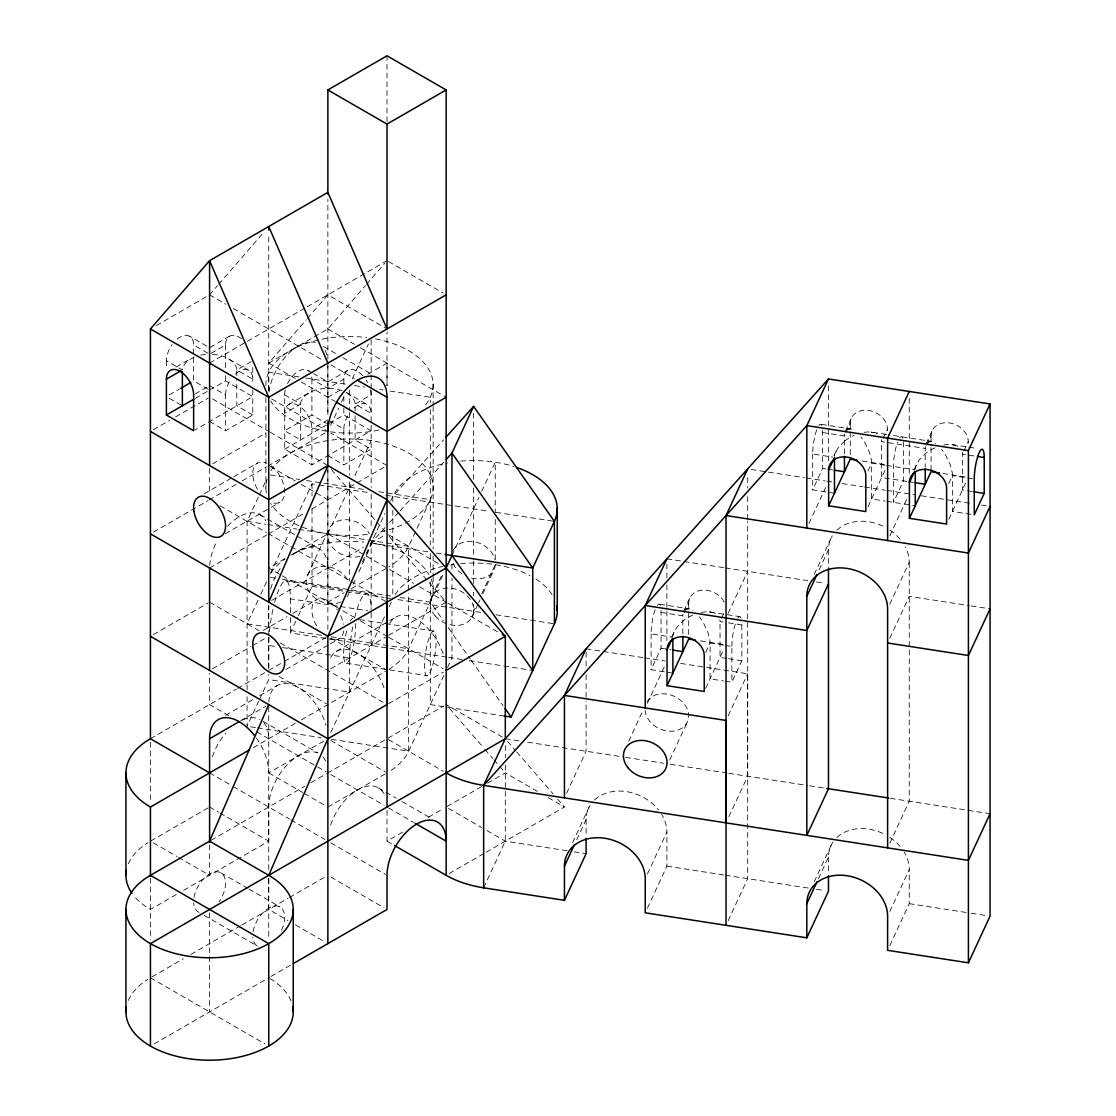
<?xml version="1.0" encoding="UTF-8"?>
<svg xmlns="http://www.w3.org/2000/svg" width="1116" height="1116" viewBox="0 0 1116 1116"><rect width="100%" height="100%" fill="white"/><g stroke="black" fill="none" stroke-linecap="round" stroke-linejoin="round"><path stroke-width="0.75" stroke-dasharray="5 3.75" d="M247.082 696.719L247.082 726.237L258.633 701.364M247.082 689.772L247.082 589.081M268.733 878.222L268.733 909.47L287.956 920.574M268.733 869.531L268.733 807.035A41.822 24.147 -60 0 1 285.752 766.287A41.822 24.147 -60 0 1 317.223 752.784M268.733 668.707L268.733 637.459M268.733 635.715L268.733 606.197M268.733 390.907L268.733 233.481M327.867 470.199L327.867 602.152L344.133 592.763M327.867 414.636L327.867 365.434M327.867 359.073L327.867 199.332M387.015 121.784L387.015 55.8M473.616 488.027L473.616 559.214M473.616 479.35L473.616 413.366M680.634 663.42L747.678 673.785L747.678 776.234L728.204 818.209M692.59 615.209A35.531 25.124 -45 0 0 683.159 620.803L676.742 627.359L673.283 634.223A13.894 9.821 -45 0 0 672.934 636.246M844.77 440.946L838.325 447.474L834.866 454.338A13.894 9.821 -45 0 0 834.517 456.36M934.957 447.823A35.531 25.124 -45 0 0 925.541 453.417L919.124 459.973L915.664 466.837A13.894 9.821 -45 0 0 915.301 468.86M247.082 587.337L247.082 521.353L258.633 496.48M259.344 494.932L266.571 479.378M330.587 425.559L338.706 408.065M341.412 402.234L344.119 396.403M352.21 378.966L368.447 343.979M258.033 600.213L247.082 623.802L322.719 635.506M260.795 594.256L266.78 581.352M270.435 573.485L312.02 483.87L317.181 484.665M307.723 574.907L329.373 528.259M327.881 533.825L350.87 484.302M354.916 475.583L371.168 440.569M259.344 699.802L268.733 679.588L268.733 674.469M446.805 657.143L290.383 632.953L297.595 617.399M298.321 615.851L312.02 586.305L312.02 508.171M362.365 561.976L384.88 513.472M390.628 501.084L392.818 496.369L443.596 439.83M353.075 584.365L355.237 579.706M358.85 571.936L369.675 548.612M330.755 732.514L384.88 615.906M389.205 606.574L391.367 601.915M431.808 596.558L442.634 573.233M388.898 669.321A83.644 48.295 0 0 0 408.665 648.801L443.889 572.899M451.966 555.503L479.015 497.206M481.721 491.375L495.253 462.219L495.253 512.565M443.889 675.333L408.665 751.235A83.644 48.295 0 0 1 388.898 771.756M447.558 667.438L451.966 657.952L451.966 578.074M474.956 608.387L473.616 611.303L473.616 604.356M481.721 593.81L495.253 564.654M472.11 616.897L477.885 604.467M478.611 602.905L480.047 599.794M482.935 593.572L493.76 570.262M483.66 887.82L505.311 841.171L505.311 764.781M566.607 793.211L586.095 751.235L586.095 700.89M672.892 673.115L651.088 669.74L661.049 648.27L661.049 612.419A19.251 4.073 -81.2 0 0 660.923 609.252M572.578 842.692L589.178 806.938M576.721 839.748L586.095 819.535A41.822 32.978 24.9 0 1 589.918 805.626M671.762 636.915L674.399 631.21M684.317 612.642L688.698 603.198A19.251 15.178 24.9 0 1 703.247 590.113A19.251 15.178 24.9 0 1 724.117 602.012M628.699 741.205L643.123 710.111M647.406 703.275L665.443 664.397M705.689 652.455L710.069 643.011A13.894 5.678 71.6 0 0 709.846 639.873L707.851 632.172L703.61 623.174A35.935 14.675 71.6 0 0 699.258 616.827M721.494 618.39L723.684 613.674M728.204 613.326L747.678 571.35M669.726 760.01L687.038 722.694M705.689 688.307L723.684 649.526M834.475 493.23L812.671 489.854L822.632 468.385L822.632 432.534A19.251 4.073 -81.2 0 0 822.506 429.367M834.001 455.607L835.982 451.324M845.9 432.757L850.28 423.313A19.251 15.178 24.9 0 1 868.876 410.479A19.251 15.178 24.9 0 1 887.457 429.074L887.457 432.492M725.163 681.192L731.873 682.239L741.833 660.77L741.833 624.918A19.251 4.073 -81.2 0 0 741.722 621.751M808.988 523.39L825.589 487.622M647.406 874.009L666.894 832.034A41.822 32.978 24.9 0 0 661.718 814.513M728.204 715.774L747.678 673.785M647.406 908.159L666.894 866.169L666.894 832.034M814.234 574.433L831.546 537.117M819.088 569.913L828.477 549.7A41.822 32.978 24.9 0 1 832.299 535.806M868.011 470.994L871.652 463.126A13.894 5.678 71.6 0 0 871.429 459.987L869.434 452.287L865.193 443.289A35.935 14.675 71.6 0 0 860.841 436.942M883.077 438.518L887.457 429.074M868.011 506.845L886.006 468.064M914.13 469.529L916.766 463.824M926.685 445.256L931.065 435.812A19.251 15.178 24.9 0 1 949.66 422.978A19.251 15.178 24.9 0 1 968.256 441.573L968.256 444.977M889.787 535.889L907.099 498.573M728.204 920.658L747.678 878.669L747.678 521.005M889.787 604.175L909.261 562.199A41.822 32.978 24.9 0 0 905.439 547.119M948.795 483.493L952.45 475.625A13.894 5.678 71.6 0 0 952.213 472.486L950.218 464.786L945.991 455.788A35.935 14.675 71.6 0 0 941.639 449.441M963.875 451.004L968.256 441.573M889.787 638.324L909.261 596.349L969.427 605.653M948.795 519.345L966.791 480.564M814.234 881.752L831.546 844.435M818.377 878.794L828.477 857.018A41.822 32.978 24.9 0 1 833.638 841.115M889.787 843.208L909.261 801.232L909.261 562.199M889.787 911.507L909.261 869.517A41.822 32.978 24.9 0 0 904.1 852.01M889.787 945.657L909.261 903.667L909.261 869.517M683.717 611.122L690.106 597.409M845.3 431.236L851.689 417.524M926.099 443.736L932.488 430.023M156.352 325.565L209.585 294.833L217.55 285.64M218.68 284.315L263.041 233.105M295.349 378.491L268.733 363.119L306.258 319.776M307.402 318.465L327.867 294.833L387.015 328.969M268.733 363.119L327.867 328.969L365.406 285.64M366.55 284.315L384.741 263.306M385.02 527.589L371.168 543.004L371.168 612.461M389.637 522.455L398.872 512.174M400.03 510.891L443.889 462.066M684.694 609.741L689.311 608.876A35.935 14.675 71.6 0 1 693.106 610.815M927.075 442.355L931.679 441.49A35.935 14.675 71.6 0 1 935.473 443.429M846.667 429.52L850.894 428.99A35.935 14.675 71.6 0 1 854.689 430.929M194.254 356.967L186.818 361.347L182.829 367.052A13.894 11.341 0 0 0 182.368 369.954L166.396 360.733A19.251 11.118 -60 0 1 172.087 344.663M342.194 390.698A35.531 29.016 0 0 0 327.881 388.452A35.531 29.016 0 0 0 312.522 391.06L305.1 395.496L301.111 401.188A13.894 11.341 0 0 0 300.65 404.104L300.65 439.955L284.692 430.734L311.908 415.012L326.416 423.396M176.091 367.066L190.334 358.85M229.533 336.209L209.585 347.732L189.636 336.209M241.628 338.846A19.251 11.118 60 0 0 225.544 345.025L209.585 354.232L193.626 345.025A19.251 11.118 -60 0 0 175.617 340.547M209.585 363.119L305.826 307.556M307.179 306.774L387.015 260.684M169.269 394.938L179.299 389.135M195.077 394.046L208.134 386.499M251.323 361.57L236.801 369.954L236.801 376.776M195.258 398.356L208.148 390.907M209.585 390.084L225.544 380.877L252.774 396.585L195.077 429.897M153.394 429.702L169.66 420.314M175.575 416.896L208.106 398.119M209.585 421.513L225.544 430.734L252.774 415.012L252.774 386.345M288.681 404.508L308.616 392.985M347.815 370.359L327.867 381.881L313.624 373.651M362.77 375.632A19.251 11.118 60 0 0 343.84 379.161L327.867 388.382L311.908 379.161A19.251 11.118 -60 0 0 311.336 374.976M212.542 463.851L265.775 433.12M327.867 397.268L342.654 388.731M367.792 374.223L387.015 363.119L387.015 385.69L387.015 331.87M285.264 390.028A19.251 11.118 -60 0 0 284.692 394.883L284.692 449.162L311.908 464.884L311.908 429.032L327.867 419.811M204.214 493.816L232.295 477.592M233.774 476.741L257.433 463.084M284.692 449.162L326.444 425.056M329.318 423.396L343.84 415.012L371.056 430.734L311.908 464.884M153.394 532.151L208.106 500.568M209.083 499.996L236.146 484.372M242.158 480.898L266.222 467.004M267.728 466.139L327.867 431.418M327.867 455.663L343.84 464.884L371.056 449.162L355.097 439.955L355.097 412.641M225.306 533.783L269.667 508.171M271.146 507.32L280.018 502.186M209.585 568.002L266.724 535.01M268.231 534.145L304.319 513.304M311.838 508.966L355.446 483.8M356.939 482.921L387.015 465.567L330.824 433.12M153.394 634.586L208.106 603.003M284.999 558.614L268.733 568.002L280.758 574.949M290.913 555.196L327.867 533.853L413.631 583.375M271.69 600.436L363.356 547.51M370.749 543.241L385.536 534.704M263.348 630.4L287.007 616.743M292.922 613.326L316.581 599.669M212.542 668.735L250.988 646.541M252.467 645.69L267.254 637.152M351.526 588.495L387.015 568.002M150.437 738.736L236.146 689.256M237.652 688.391L264.715 672.753M268.733 670.451L283.52 661.914M284.273 661.467L326.388 637.152M285.933 669.516L328.815 644.755M330.294 643.904L339.166 638.784M225.641 715.328L253.737 699.104M259.651 695.687L277.396 685.447M336.53 651.298L388.284 621.417M389.763 620.566L395.678 617.148M240.638 720.81L265.775 706.302M330.824 668.735L385.536 637.152M388.494 635.436L446.163 602.152L427.958 581.143M253.192 747.706L295.294 723.405M301.306 719.932L385.536 671.302M208.106 807.886L150.437 841.171L177.053 856.544M256.359 737.969A41.822 24.147 60 0 1 268.733 772.886L326.388 739.587M388.494 703.736L443.205 672.153M211.064 840.32L304.821 786.194M310.834 782.721L326.388 773.737M327.379 773.179L443.205 706.302M176.314 894.53L150.437 909.47A83.644 48.295 0 0 1 133.655 895.59M183.708 890.261L268.733 841.171L268.733 706.33M327.867 807.035L385.536 773.737M151.943 976.905L183.387 958.742M190.864 954.417L240.275 925.889M241.781 925.024L287.956 898.366M289.435 897.515L326.388 876.172M387.015 810.439L387.015 841.171L404.759 830.932M428.418 817.275L443.205 808.737M481.652 786.543L446.163 807.035L481.652 827.514M487.566 783.125L505.311 772.886L539.307 792.513M154.134 1043.92L269.472 977.337M270.979 976.472L291.932 964.363M449.12 873.619L484.609 853.126M486.088 852.275L564.445 807.035L557.623 799.154M848.425 428.781L850.378 428.865L820.678 424.261M929.21 441.28L931.176 441.364L888.071 434.696M686.828 608.666L688.795 608.75L659.096 604.147M955.505 445.354L952.115 444.6L957.849 446.386M713.138 612.74L709.734 611.986L715.468 613.772M886.397 434.431L871.317 432.101A35.531 25.124 -45 0 0 862.891 432.534M952.115 444.6L967.181 446.93M968.869 447.195L977.239 448.479M822.632 432.534L844.435 435.91L844.435 454.686M881.445 439.76A13.894 9.821 -45 0 1 881.626 441.657L925.22 448.409L925.22 467.185M962.229 452.245A13.894 9.821 -45 0 1 962.41 454.156L975.83 456.235M862.11 461.006L885.769 464.661M942.894 473.491L966.568 477.16M816.745 429.758A19.251 4.073 -81.2 0 0 812.671 454.003L832.787 457.114M885.072 465.205L871.652 463.126L871.652 498.978L885.072 501.056M886.746 465.456L915.26 469.878M972.58 478.736L952.45 475.625L952.45 511.477L972.58 514.588M299.046 376.929L268.719 372.298L268.719 391.395M305.742 378.031L347.857 384.476M354.553 385.578L364.681 387.085M379.803 389.484L383.193 389.944M389.903 391.046L430.33 397.24L430.302 402.513M822.632 468.385L825.98 468.901M827.667 469.166L832.689 469.934M906.778 481.401L881.626 477.509L881.626 441.657M908.452 481.666L913.488 482.433M972.468 491.57L962.41 490.008L962.41 454.156M751.124 469.445L804.413 477.69M806.129 477.955L825.031 480.87M826.761 481.149L833.624 482.21M842.231 483.535L862.849 486.729M864.565 486.995L885.197 490.189M886.913 490.454L914.423 494.709M921.3 495.769L972.873 503.748M981.466 505.074L990.059 506.399M886.746 501.307L915.26 505.729M270.393 474.998L299.674 479.503M306.551 480.564L366.718 489.868M378.743 491.738L430.33 499.675L408.665 546.352A83.644 48.295 0 0 1 388.898 566.872M318.897 484.93L370.47 492.909M385.941 495.295L489.087 511.254M495.95 512.314L554.401 521.353M666.894 558.851L682.364 561.25M684.08 561.515L723.614 567.625M725.33 567.891L807.845 580.655M816.438 581.994L825.031 583.319M971.143 605.918L990.059 608.848M247.082 521.353L265.985 524.283M267.714 524.548L296.926 529.068M298.656 529.333L368.266 540.102M369.131 540.242L408.665 546.352L408.665 591.494M427.902 551.778L371.168 543.004A83.644 48.295 0 0 1 428.99 574.587M436.495 553.118L443.373 554.178M709.734 611.986L739.894 616.646M661.049 612.419L682.852 615.795L682.852 634.572M719.848 619.631A13.894 9.821 -45 0 1 720.029 621.542L726.739 622.575M728.427 622.84L741.833 624.918M700.527 640.877L724.186 644.546M655.162 609.643A19.251 4.073 -81.2 0 0 651.088 633.888L672.892 637.264M723.489 645.09L710.069 643.011L710.069 678.863L723.489 680.941M725.163 645.341L731.873 646.387L731.873 682.239M270.407 577.418L275.61 578.214M282.488 579.288L349.517 589.653M351.205 589.918L392.497 596.307M400.016 597.465L430.316 602.152L443.275 620.594M285.57 580.78L345.737 590.085M347.453 590.35L366.355 593.28M312.02 586.305L344.691 591.354M346.406 591.62L384.225 597.479M385.941 597.744L391.102 598.539M397.868 599.585L482.21 612.628M495.95 614.763L554.401 623.802M661.049 648.27L671.107 649.819M726.739 658.426L720.029 657.394L720.029 621.542M728.427 658.691L741.833 660.77M274.606 602.417A41.822 8.844 -81.2 0 1 290.383 598.804L338.511 606.253M340.227 606.518L367.736 610.773M586.095 648.801L601.566 651.186M603.282 651.451L642.816 657.575M644.546 657.84L665.164 661.021M359.645 619.603L433.566 631.042M331.312 636.831L408.665 648.801M448.52 657.422L462.275 659.542M469.152 660.602L532.75 670.451M268.984 637.459A41.822 8.844 -81.2 0 0 268.733 645.453L275.61 646.513M282.488 647.573L349.517 657.952L349.517 692.087L268.733 679.588M346.267 663.197L427.065 675.696M504.223 716.026L430.316 704.587L430.316 579.581M505.311 738.736L520.781 741.136M527.645 742.196L623.914 757.08M625.63 757.346L663.448 763.205M670.325 764.265L727.046 773.039M728.776 773.304L807.845 785.538M809.56 785.803L828.477 788.733M890.359 798.303L990.059 813.731M250.514 726.767L255.676 727.576M257.391 727.841L321.003 737.676M331.312 739.266L408.665 751.235L408.665 593.238M567.193 850.755L505.311 841.171L483.13 828.379M574.07 851.815L586.095 853.67M666.894 866.169L723.614 874.944M725.33 875.209L809.56 888.252M816.438 889.312L825.031 890.638M909.261 903.667L969.427 912.972M971.143 913.237L988.344 915.901M874.721 432.855L871.317 432.101L877.05 433.887M346.169 392.455L367.066 404.508M248.784 370.359L224.916 356.967A35.531 29.016 0 0 0 211.817 354.33M388.494 261.535L443.205 293.117M327.867 328.969L354.483 344.342M360.398 347.76L446.163 397.268M323.654 346.532L336.948 354.218M342.863 357.636L370.958 373.86M209.585 294.833L225.851 304.222M233.244 308.49L323.431 360.566M330.824 364.834L354.483 378.491M307.932 370.359L312.201 372.828M301.264 381.909L335.26 401.537M284.692 394.883L300.65 404.104L284.692 413.311A19.251 11.118 60 0 1 298.307 405.457A19.251 11.118 60 0 1 311.908 429.032M329.318 420.648L343.84 429.032L343.84 464.884M271.69 398.97L326.388 430.567M209.585 385.662L225.544 394.883L225.544 430.734M208.134 389.247L193.626 380.877L193.626 345.025M252.774 415.012L236.801 405.805L236.801 378.491M212.542 398.97L269.472 431.85M270.212 432.269L326.388 464.702M169.311 398.259L182.368 405.805M270.212 466.418L295.349 480.926M301.264 484.344L327.867 499.703M388.494 534.704L438.769 563.733M419.546 586.779L446.665 602.445M447.642 603.003L499.396 632.884M260.07 514.713L265.985 518.131M267.463 518.982L295.559 535.206M297.037 536.057L319.218 548.863M220.061 505.757L266.487 532.555M267.979 533.42L290.439 546.394M290.913 546.659L349.587 580.543M351.08 581.408L387.015 602.152M282.264 575.814L358.947 620.091M360.398 620.928L387.517 636.58M388.494 637.152L443.205 668.735M330.824 638.003L385.536 669.586M502.353 737.034L446.163 704.587L483.688 747.929M209.585 602.152L259.205 630.805M280.255 642.956L387.015 704.587M548.179 797.647L564.445 807.035M279.084 676.422L326.388 703.736M388.494 739.587L443.205 771.17M330.824 740.452L385.536 772.035M263.027 721.299L317.739 752.882M378.352 787.882L396.096 798.135M402.011 801.539L430.106 817.763M228.808 715.691L209.585 704.587L209.585 673.339M256.903 731.915L326.388 772.035M330.824 774.588L384.057 805.32M388.494 807.886L413.631 822.394M268.733 772.886L302.743 792.513M304.222 793.378L326.388 806.184M387.015 841.171L392.93 844.589M209.585 772.886L231.765 785.692M233.244 786.543L289.435 818.977M290.913 819.842L324.909 839.469M330.824 842.887L385.536 874.47M209.585 807.035L218.457 812.155M219.936 813.006L268.733 841.171M330.824 877.037L384.057 907.768M220.87 872.838L247.487 888.21M248.966 889.061L280.018 906.987M178.532 857.395L209.585 875.321L209.585 844.073M295.349 924.843L324.909 941.904M204.214 915.371L257.433 946.103M150.437 977.769L265.036 1043.92M347.132 392.985L352.126 396.961L354.637 401.188A13.894 11.341 0 0 1 355.097 404.104L355.097 410.925M228.836 358.85L233.83 362.812L236.341 367.052A13.894 11.341 0 0 1 236.801 369.954L252.774 379.161A19.251 11.118 -60 0 0 234.765 374.683M331.285 469.501L375.646 520.726M376.776 522.037L384.741 531.23M389.289 536.489L426.828 579.818M507.585 741.359L515.536 750.552M516.68 751.877L553.076 793.894M484.832 749.241L492.798 758.434M493.928 759.745L498.475 765.004M499.619 766.315L505.311 772.886M448.269 627.694L470.213 658.914M471.203 660.337L503.121 705.744M931.065 435.812L931.065 446.065M931.065 447.767L931.065 469.962M909.261 398.412L909.261 474.802M850.28 423.313L850.28 457.462M828.477 385.913L828.477 462.303M828.477 549.7L828.477 568.476M828.477 857.018L828.477 874.093M812.671 454.003L812.671 489.854M747.678 477.592L747.678 488.013M747.678 496.69L747.678 519.261M688.698 603.198L688.698 637.348M666.894 564.068L666.894 577.948M666.894 584.896L666.894 640.458M651.088 633.888L651.088 669.74M586.095 652.274L586.095 666.154M586.095 674.845L586.095 699.146M586.095 819.535L586.095 836.609M505.311 745.683L505.311 757.834M495.253 519.512L495.253 562.924M473.616 560.943L473.616 583.529M473.616 592.205L473.616 595.679M451.966 564.194L451.966 571.127M433.134 383.988L433.134 404.815M433.134 406.559L433.147 548.905M433.147 555.852L433.147 574.949M433.147 576.679L433.147 588.83M430.33 409.391L430.316 544.859M430.316 553.536L430.316 572.634M392.818 501.572L392.818 496.369A83.644 48.295 0 0 1 447.516 462.987M392.818 510.249L392.818 598.804M371.154 339.892L371.154 388.507M371.154 390.237L371.168 487.441M371.168 494.388L371.168 529.124M371.168 613.005L371.168 645.453M349.531 389.958L349.503 410.841M349.531 412.529L349.503 475.081M349.531 481.973L349.517 580.976M343.84 379.161L343.84 387.698M343.84 396.236L343.84 406.489M343.84 408.191L343.84 415.012M327.867 363.119L327.867 414.413M327.867 467.297L327.867 629.354M312.02 483.87L312.02 496.02M311.908 379.161L311.908 415.012M290.383 598.804L290.383 615.879M290.383 617.58L290.383 632.953M268.733 605.039L268.733 631.168M268.733 645.453L268.733 667.647M268.733 878.794L268.733 939.56M265.901 397.715L265.901 487.999M252.774 367.569L252.774 384.643M225.544 345.025L225.544 368.922M225.544 375.743L225.544 380.877M209.585 468.455L209.585 494.5M209.585 912.944L209.585 1011.905M166.396 360.733L166.396 369.27M150.437 742.21L150.437 802.976M150.437 878.222L150.437 939.56M375.478 338.901A83.644 48.295 0 0 1 423.201 407.647M378.84 430.023A83.644 48.295 0 0 1 270.742 401.035M265.873 385.62A83.644 48.295 0 0 1 366.759 337.548M270.993 470.603A83.644 48.295 0 0 1 409.67 453.696A83.644 48.295 0 0 1 375.604 533.127M367.387 534.411A83.644 48.295 0 0 1 270.742 503.483M266.417 492.784A83.644 48.295 0 0 1 267.101 478.987M899.705 437.849A19.251 4.073 -81.2 0 1 902.593 438.142M903.304 441.866A19.251 4.073 -81.2 0 1 903.416 445.033L903.416 480.884L893.456 502.353L893.456 466.502A19.251 4.073 -81.2 0 1 897.529 442.257M925.22 448.409A13.894 5.678 71.6 0 1 925.331 446.54M943.69 445.033A35.531 25.124 -45 0 1 952.129 444.545M818.907 425.349A19.251 4.073 -81.2 0 1 821.808 425.642M844.435 435.91A13.894 5.678 71.6 0 1 844.533 434.04M844.756 440.918A35.531 25.124 -45 0 1 854.172 435.324M366.146 379.97A19.251 11.118 60 0 1 367.582 382.397M370.484 390.028A19.251 11.118 60 0 1 371.056 394.883L355.097 404.104L371.056 413.311A19.251 11.118 -60 0 0 353.047 408.833M343.84 429.032A19.251 11.118 -60 0 1 349.531 412.962M287.523 383.639A19.251 11.118 -60 0 1 309.076 371.196M737.76 618.25A19.251 4.073 -81.2 0 1 741.01 618.027M731.873 646.387A19.251 4.073 -81.2 0 1 735.946 622.142M657.324 605.235A19.251 4.073 -81.2 0 1 660.226 605.528M682.852 615.795A13.894 5.678 71.6 0 1 682.95 613.926M701.308 612.419A35.531 25.124 -45 0 1 709.762 611.931M225.544 394.883A19.251 11.118 -60 0 1 231.235 378.812M200.643 355.111A35.531 29.016 0 0 1 207.353 354.33M647.043 701.783A22.585 17.814 24.9 0 1 682.308 701.866A22.585 17.814 24.9 0 1 675.947 730.687A22.585 17.814 24.9 0 1 645.132 710.46M836.902 530.142A41.822 32.978 24.9 0 1 884.667 526.975M889.912 530.058A41.822 32.978 24.9 0 1 900.835 540.032M325.077 350.243A41.822 24.147 -60 0 1 327.169 356.102M269.04 392.121A41.822 24.147 -60 0 1 315.507 342.486M271.007 465.693A22.585 13.043 60 0 1 284.692 491.849A22.585 13.043 60 0 1 271.007 502.2M257.433 489.157A22.585 13.043 60 0 1 253.583 468.064A22.585 13.043 60 0 1 266.459 463.07M460.671 461.145A83.644 48.295 0 0 1 513.876 466.53M395.092 594.661A83.644 48.295 0 0 1 442.661 566.44M450.78 564.849A83.644 48.295 0 0 1 454.072 564.347M460.671 563.594A83.644 48.295 0 0 1 529.947 575.605M535.945 579.106A83.644 48.295 0 0 1 552.378 595.065M128.34 1000.41A83.644 48.295 0 0 1 147.842 979.332M270.044 978.537A83.644 48.295 0 0 1 291.457 1002.015M836.902 837.46A41.822 32.978 24.9 0 1 884.667 834.294M889.912 837.377A41.822 32.978 24.9 0 1 900.835 847.351M594.521 799.963A41.822 32.978 24.9 0 1 658.468 809.853M431.236 579.33A83.644 48.295 0 0 1 430.316 602.152M271.007 573.01A83.644 48.295 0 0 1 284.957 558.963M293.745 553.662A83.644 48.295 0 0 1 363.816 542.069M349.182 592.289A22.585 17.814 24.9 0 1 347.02 596.879M340.952 601.859A22.585 17.814 24.9 0 1 308.979 591.368A22.585 17.814 24.9 0 1 319.288 566.802A22.585 17.814 24.9 0 1 348.806 583.124M371.335 541.804A22.585 17.814 24.9 0 1 366.983 552.183M359.98 556.228A22.585 17.814 24.9 0 1 330.127 543.883A22.585 17.814 24.9 0 1 339.989 520.377A22.585 17.814 24.9 0 1 369.368 533.839M292.936 554.596A41.822 24.147 -60 0 1 327.867 568.002M270.686 588.83A41.822 24.147 -60 0 1 281.093 567.235M227.594 526.18A41.822 24.147 -60 0 1 265.929 520.977M209.669 565.463A41.822 24.147 -60 0 1 217.132 540.855M343.686 630.972A22.585 13.043 60 0 1 330.141 638.784M316.581 625.741A22.585 13.043 60 0 1 315.8 600.185A22.585 13.043 60 0 1 337.437 609.992M340.659 615.558A22.585 13.043 60 0 1 343.477 624.318M269.444 631.712A41.822 8.844 -81.2 0 1 273.253 607.927M354.707 617.622A41.822 8.844 -81.2 0 1 371.14 608.876M349.517 657.952A41.822 8.844 -81.2 0 1 352.837 626.229M495.365 564.766A22.585 17.814 24.9 0 1 470.506 577.851M461.815 573.764A22.585 17.814 24.9 0 1 452.301 560.706M453.166 550.481A22.585 17.814 24.9 0 1 475.165 541.93A22.585 17.814 24.9 0 1 494.918 559.465M355.125 623.593A22.585 4.771 -81.2 0 1 351.428 654.185A22.585 4.771 -81.2 0 1 344.091 659.417A22.585 4.771 -81.2 0 1 347.09 629.326M350.354 620.831A22.585 4.771 -81.2 0 1 353.019 618.571M268.803 702.145A41.822 24.147 60 0 1 293.996 685.391A41.822 24.147 60 0 1 325.928 725.414M330.671 657.561A41.822 24.147 60 0 1 358.529 654.018A41.822 24.147 60 0 1 385.062 691.264M389.819 623.412A41.822 24.147 60 0 1 416.589 619.227A41.822 24.147 60 0 1 443.359 654.339M330.671 825.073A41.822 24.147 -60 0 1 358.529 789.361A41.822 24.147 -60 0 1 385.062 795.959M193.975 897.487A22.585 13.043 -60 0 1 218.22 871.903A22.585 13.043 -60 0 1 219.154 901.63M199.122 912.372A22.585 13.043 -60 0 1 193.654 902.914M253.123 931.637A22.585 13.043 -60 0 1 275.875 905.927A22.585 13.043 -60 0 1 280.8 931.651M256.666 945.587A22.585 13.043 -60 0 1 252.802 937.049M263.822 722.736A41.822 24.147 -60 0 1 268.733 738.736M212.375 756.774A41.822 24.147 -60 0 1 225.641 733.254M242.395 720.001A41.822 24.147 -60 0 1 259.679 719.374M322.97 756.871A41.822 24.147 -60 0 1 325.928 761.81M128.34 863.826A83.644 48.295 0 0 1 147.842 842.747M435.142 615.865A22.585 17.814 24.9 0 0 472.403 616.339A22.585 17.814 24.9 0 0 448.339 587.979A22.585 17.814 24.9 0 0 435.142 615.865M432.617 665.359A22.585 4.771 -81.2 0 0 433.817 631.056A22.585 4.771 -81.2 0 0 424.512 663.685A22.585 4.771 -81.2 0 0 432.617 665.359"/><path stroke-width="1.5" d="M150.437 876.478L150.437 807.035A83.644 48.295 0 0 1 150.437 738.736L150.437 328.969L209.585 260.684L327.867 192.384L387.015 328.969L387.015 124.099L327.867 89.95L327.867 194.128M209.585 465.567L209.585 260.684L268.733 397.268L268.733 602.152L327.867 465.567L387.015 499.703L505.311 636.301L505.311 738.736L483.66 785.385L483.66 887.82L564.445 900.319L586.095 853.67L586.095 838.311M268.733 1046.055L268.733 943.62A83.644 48.295 0 0 0 268.733 875.321L327.867 738.736L387.015 704.587L387.015 499.703L327.867 636.301L327.867 943.62M327.867 466.725L327.867 421.583M387.015 807.035L387.015 602.152M387.015 500.861L387.015 397.268A41.822 24.147 -60 0 0 357.441 380.193A41.822 24.147 -60 0 0 327.867 431.418M483.66 887.82A83.644 48.295 0 0 1 446.163 875.321L446.163 568.002L327.867 636.301L150.437 533.853M446.163 569.16L446.163 89.95L387.015 55.8L327.867 89.95M726.028 822.883L726.028 720.434L564.445 695.435L564.445 797.884M828.477 568.476L828.477 788.733L806.826 835.382L806.826 596.349L816.926 574.587M564.445 900.319L564.445 866.169A41.822 32.978 24.9 0 1 604.844 838.269A41.822 32.978 24.9 0 1 645.243 878.669L645.243 912.818L806.826 937.817L806.826 903.667A41.822 32.978 24.9 0 1 847.225 875.767A41.822 32.978 24.9 0 1 887.611 916.166L887.611 950.316L968.409 962.815L990.059 916.166L990.059 403.964L828.477 378.966L505.311 738.736L150.437 943.62L150.437 1046.055M268.733 704.587L209.585 841.171L268.733 875.321M504.223 716.026L511.1 717.086L554.401 623.802L554.401 521.353L473.616 406.419L451.966 453.068L446.191 459.485M446.093 568.156L451.966 555.503L451.966 453.068L532.75 568.002L532.75 670.451L451.966 555.503M564.445 695.435L586.095 648.801M645.243 707.935L645.243 605.5L666.894 558.851M726.028 925.317L726.028 515.55L747.678 468.915M564.445 866.169L574.545 844.407M667.047 649.847A19.251 15.178 24.9 0 1 685.643 637.013A19.251 15.178 24.9 0 1 704.224 655.594L704.224 691.446L667.047 685.698L667.047 649.847L672.153 638.826M667.047 685.698L688.698 639.05L695.449 640.096M828.477 378.966L806.826 425.615L483.66 785.385A83.644 48.295 0 0 1 446.163 772.886M828.63 469.962A19.251 15.178 24.9 0 1 847.225 457.128A19.251 15.178 24.9 0 1 865.807 475.709L865.807 511.56L828.63 505.813L828.63 469.962L833.736 458.955M828.63 505.813L850.28 459.164L857.032 460.21M909.261 391.465L887.611 438.114L887.611 540.549M828.477 583.849L806.826 630.498L645.243 605.5M909.414 482.461A19.251 15.178 24.9 0 1 928.01 469.627A19.251 15.178 24.9 0 1 946.605 488.208L946.605 524.06L909.414 518.312L909.414 482.461L914.534 471.44M909.414 518.312L931.065 471.663L939.519 472.975M968.409 962.815L968.409 450.613L990.059 403.964M984.214 493.384L974.254 514.853L974.254 479.001A19.251 4.073 -81.2 0 1 979.234 452.552A19.251 4.073 -81.2 0 1 984.214 457.532L984.214 493.384L974.156 491.821M990.059 506.399L968.409 553.048L726.028 515.55M806.826 903.667L816.926 881.905M806.826 937.817L828.477 891.168L828.477 875.809M990.059 608.848L968.409 655.497L887.611 642.997M990.059 813.731L968.409 860.366L483.66 785.385M445.912 437.263L473.616 406.419M387.015 124.099L446.163 89.95M166.396 379.161A19.251 11.118 60 0 1 180.011 371.307A19.251 11.118 60 0 1 193.626 394.883L193.626 430.734L166.396 415.012L166.396 379.161L180.918 370.791M180.736 388.312L190.752 382.523M166.396 415.012L193.821 399.179M446.163 294.833L268.733 397.268L150.437 328.969M327.867 465.567L268.733 499.703L150.437 431.418M446.163 397.268L387.015 431.418L336.739 402.388M209.585 842.329L209.585 738.736L239.159 721.661M150.437 807.035L249.51 749.84M446.163 670.437L505.311 636.301L502.298 634.558M150.437 875.321L268.733 943.62A83.644 48.295 0 0 1 150.437 943.62A83.644 48.295 0 0 1 150.437 875.321L210.338 840.739M293.438 963.499L387.015 909.47L387.015 875.321A41.822 24.147 -60 0 1 416.589 824.11A41.822 24.147 -60 0 1 446.163 841.171L415.11 823.245M968.409 450.613L806.826 425.615L806.826 528.049M977.504 456.486L984.214 457.532M834.377 470.199L844.435 471.761L844.435 456.388M915.162 482.698L925.22 484.26L925.22 468.887M445.089 554.443L532.75 568.002L554.401 521.353A83.644 48.295 0 0 0 516.652 467.451M672.781 650.084L682.852 651.646L682.852 636.273M826.761 788.468L888.643 798.038M357.441 380.193L387.015 397.268M150.437 636.301L327.867 738.736M394.408 845.44L446.163 875.321M150.437 738.736L209.585 772.886M505.116 708.576L511.1 717.086M327.867 363.119L268.733 226.534L268.733 230.008M915.26 471.58L915.26 505.729M887.611 847.881L887.611 608.848A41.822 32.978 24.9 0 0 847.225 568.449A41.822 32.978 24.9 0 0 806.826 596.349M834.475 457.379L834.475 493.23M672.892 638.966L672.892 673.115M557.233 508.045L557.233 610.48M293.229 909.47L293.229 1011.905M209.585 568.002L209.585 670.437M182.368 371.656L182.368 405.805M125.941 772.886L125.941 875.321M125.941 909.47L125.941 1011.905M556.703 605.751A83.644 48.295 0 0 1 554.401 623.802M292.783 1006.925A83.644 48.295 0 0 1 209.585 1060.2A83.644 48.295 0 0 1 126.387 1006.925M209.585 738.736A41.822 24.147 60 0 1 224.679 717.672A41.822 24.147 60 0 1 254.56 735.556M132.009 893.386A83.644 48.295 0 0 1 126.387 870.341M628.42 768.296A22.585 17.814 24.9 0 0 665.68 768.771A22.585 17.814 24.9 0 0 641.616 740.41A22.585 17.814 24.9 0 0 628.42 768.296M193.905 511.212A22.585 13.043 60 0 0 220.047 536.754A22.585 13.043 60 0 0 214.802 502.367A22.585 13.043 60 0 0 193.905 511.212M253.053 647.81A22.585 13.043 60 0 0 279.181 673.339A22.585 13.043 60 0 0 273.95 638.966A22.585 13.043 60 0 0 253.053 647.81"/></g></svg>
